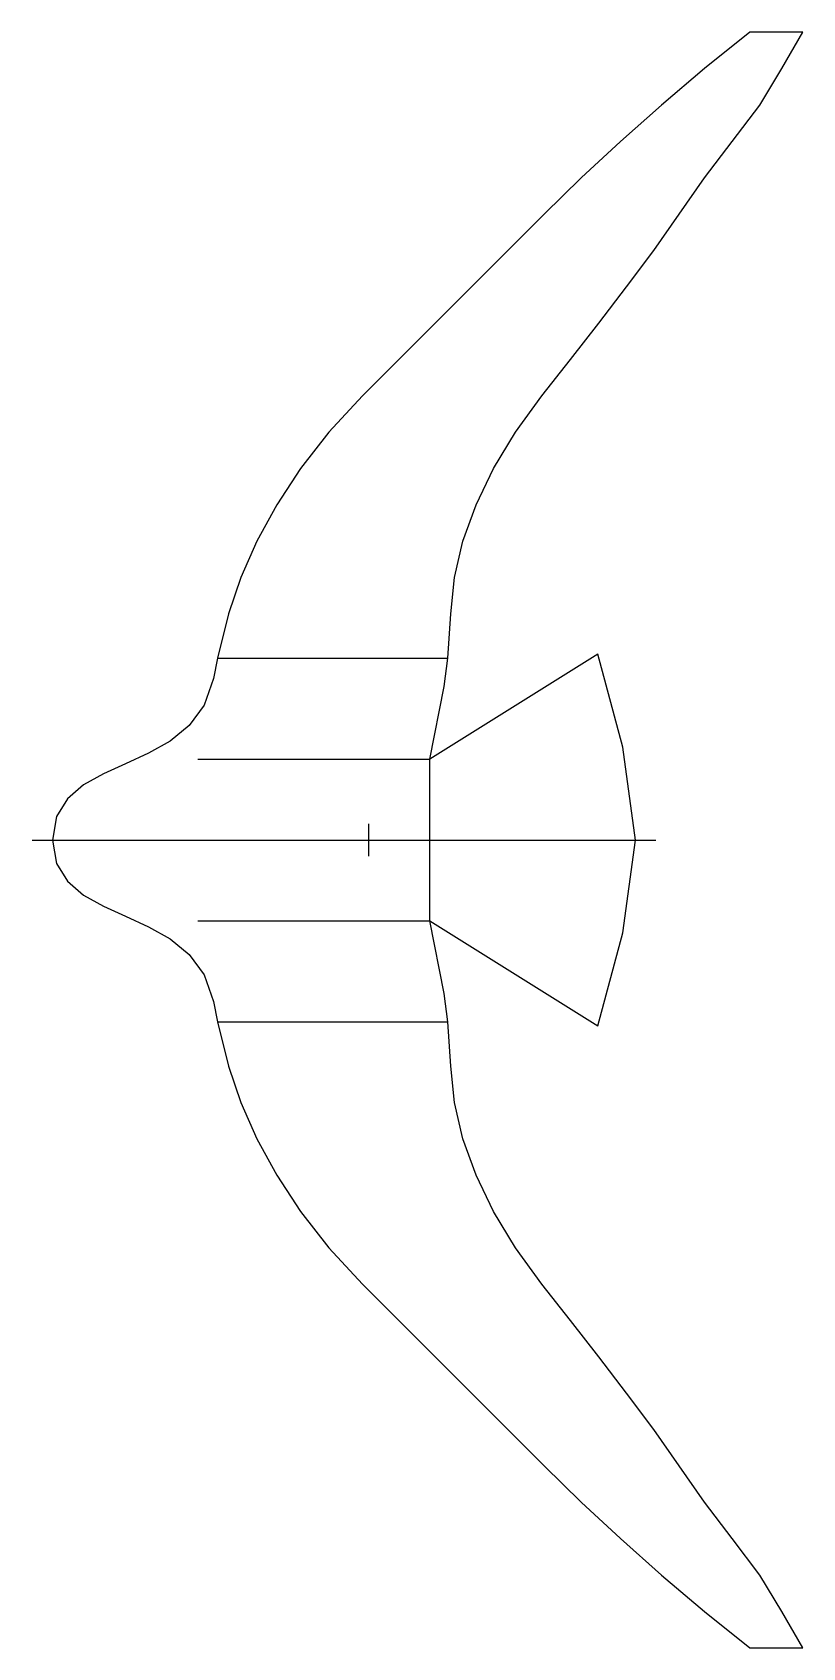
# Model space of a CAD drawing. Header units: millimetres. Extents: x -41 to 150, y -200 to 200.
import ezdxf

# ---------------------------------------------------------------- set-up
doc = ezdxf.new("R2010")
doc.units = ezdxf.units.MM
for name, color, linetype in [('BODY_EDGE_MARKER', 6, 'CONTINUOUS'), ('CENTRELINE', 8, 'CONTINUOUS'), ('CG_MARKS', 5, 'CONTINUOUS'), ('HINGE_BEND_UP', 1, 'CONTINUOUS'), ('OUTLINE', 7, 'CONTINUOUS'), ('WRIST_MARKER', 3, 'CONTINUOUS')]:
    doc.layers.add(name, color=color, linetype=linetype)

msp = doc.modelspace()

# ---------------------------------------------------------------- linework, layer by layer
at = {"layer": 'BODY_EDGE_MARKER'}
for p, q in [((0, 20), (57.5255, 20)), ((0, -20), (57.5255, -20))]:
    msp.add_line(p, q, dxfattribs=at)
at = {"layer": 'CENTRELINE'}
msp.add_line((-41, 0), (113.4615, 0), dxfattribs=at)
at = {"layer": 'CG_MARKS'}
msp.add_line((42.3725, -4), (42.3725, 4), dxfattribs=at)
at = {"layer": 'HINGE_BEND_UP'}
msp.add_line((57.5255, -20), (57.5255, 20), dxfattribs=at)
at = {"layer": 'OUTLINE'}
for p, q in [((136.7916, 200), (125.5563, 191)), ((149.8656, 200), (136.7916, 200)), ((144.7315, 191), (149.8656, 200)), ((125.5563, 191), (114.8672, 182)), ((139.2719, 182), (144.7315, 191)), ((114.8672, 182), (104.6934, 173)), ((132.3777, 173), (139.2719, 182)), ((104.6934, 173), (95.0072, 164)), ((125.5131, 164), (132.3777, 173)), ((95.0072, 164), (85.7836, 155)), ((119.2586, 155), (125.5131, 164)), ((85.7836, 155), (40.7836, 110)), ((112.9549, 146), (119.2586, 155)), ((106.2518, 137), (112.9549, 146)), ((99.3778, 128), (106.2518, 137)), ((92.3624, 119), (99.3778, 128)), ((85.2351, 110), (92.3624, 119)), ((40.7836, 110), (32.4858, 101)), ((78.6797, 101), (85.2351, 110)), ((32.4858, 101), (25.464, 92)), ((73.2801, 92), (78.6797, 101)), ((25.464, 92), (19.5637, 83)), ((68.954, 83), (73.2801, 92)), ((19.5637, 83), (14.6699, 74)), ((65.6584, 74), (68.954, 83)), ((14.6699, 74), (10.6961, 65)), ((63.6252, 65), (65.6584, 74)), ((10.6961, 65), (7.5776, 56)), ((62.6517, 56), (63.6252, 65)), ((7.5776, 56), (4.8635, 45.02)), ((61.9403, 45.02), (62.6517, 56)), ((4.8635, 45.02), (3.8876, 40)), ((99.1059, 46), (57.5255, 20)), ((61.0243, 38), (61.9403, 45.02)), ((105.343, 23), (99.1059, 46)), ((3.8876, 40), (1.5921, 33.4104)), ((57.5255, 20), (61.0243, 38)), ((1.5921, 33.4104), (-2.1233, 28.37)), ((-2.1233, 28.37), (-6.8671, 24.5137)), ((-6.8671, 24.5137), (-12.2482, 21.4763)), ((-12.2482, 21.4763), (-17.8751, 18.8926)), ((108.4615, 0), (105.343, 23)), ((-23.3565, 16.3975), (-28.301, 13.6259)), ((-17.8751, 18.8926), (-23.3565, 16.3975)), ((-28.301, 13.6259), (-32.3173, 10.2125)), ((-32.3173, 10.2125), (-35.0141, 5.7923)), ((-35.0141, 5.7923), (-36, 0)), ((-36, 0), (-35.0141, -5.7923)), ((105.343, -23), (108.4615, 0)), ((-35.0141, -5.7923), (-32.3173, -10.2125)), ((-32.3173, -10.2125), (-28.301, -13.6259)), ((-28.301, -13.6259), (-23.3565, -16.3975)), ((-23.3565, -16.3975), (-17.8751, -18.8926)), ((-17.8751, -18.8926), (-12.2482, -21.4763)), ((61.0243, -38), (57.5255, -20)), ((57.5255, -20), (99.1059, -46)), ((-12.2482, -21.4763), (-6.8671, -24.5137)), ((99.1059, -46), (105.343, -23)), ((-6.8671, -24.5137), (-2.1233, -28.37)), ((-2.1233, -28.37), (1.5921, -33.4104)), ((1.5921, -33.4104), (3.8876, -40)), ((3.8876, -40), (4.8635, -45.02)), ((61.9403, -45.02), (61.0243, -38)), ((4.8635, -45.02), (7.5776, -56)), ((62.6517, -56), (61.9403, -45.02)), ((7.5776, -56), (10.6961, -65)), ((63.6252, -65), (62.6517, -56)), ((10.6961, -65), (14.6699, -74)), ((65.6584, -74), (63.6252, -65)), ((14.6699, -74), (19.5637, -83)), ((68.954, -83), (65.6584, -74)), ((19.5637, -83), (25.464, -92)), ((73.2801, -92), (68.954, -83)), ((25.464, -92), (32.4858, -101)), ((78.6797, -101), (73.2801, -92)), ((32.4858, -101), (40.7836, -110)), ((85.2351, -110), (78.6797, -101)), ((40.7836, -110), (85.7836, -155)), ((92.3624, -119), (85.2351, -110)), ((99.3778, -128), (92.3624, -119)), ((106.2518, -137), (99.3778, -128)), ((112.9549, -146), (106.2518, -137)), ((119.2586, -155), (112.9549, -146)), ((85.7836, -155), (95.0072, -164)), ((125.5131, -164), (119.2586, -155)), ((95.0072, -164), (104.6934, -173)), ((132.3777, -173), (125.5131, -164)), ((104.6934, -173), (114.8672, -182)), ((139.2719, -182), (132.3777, -173)), ((114.8672, -182), (125.5563, -191)), ((144.7315, -191), (139.2719, -182)), ((125.5563, -191), (136.7916, -200)), ((149.8656, -200), (144.7315, -191)), ((136.7916, -200), (149.8656, -200))]:
    msp.add_line(p, q, dxfattribs=at)
at = {"layer": 'WRIST_MARKER'}
for p, q in [((4.8635, 45.02), (61.9403, 45.02)), ((4.8635, -45.02), (61.9403, -45.02))]:
    msp.add_line(p, q, dxfattribs=at)

doc.saveas('drawing.dxf')
